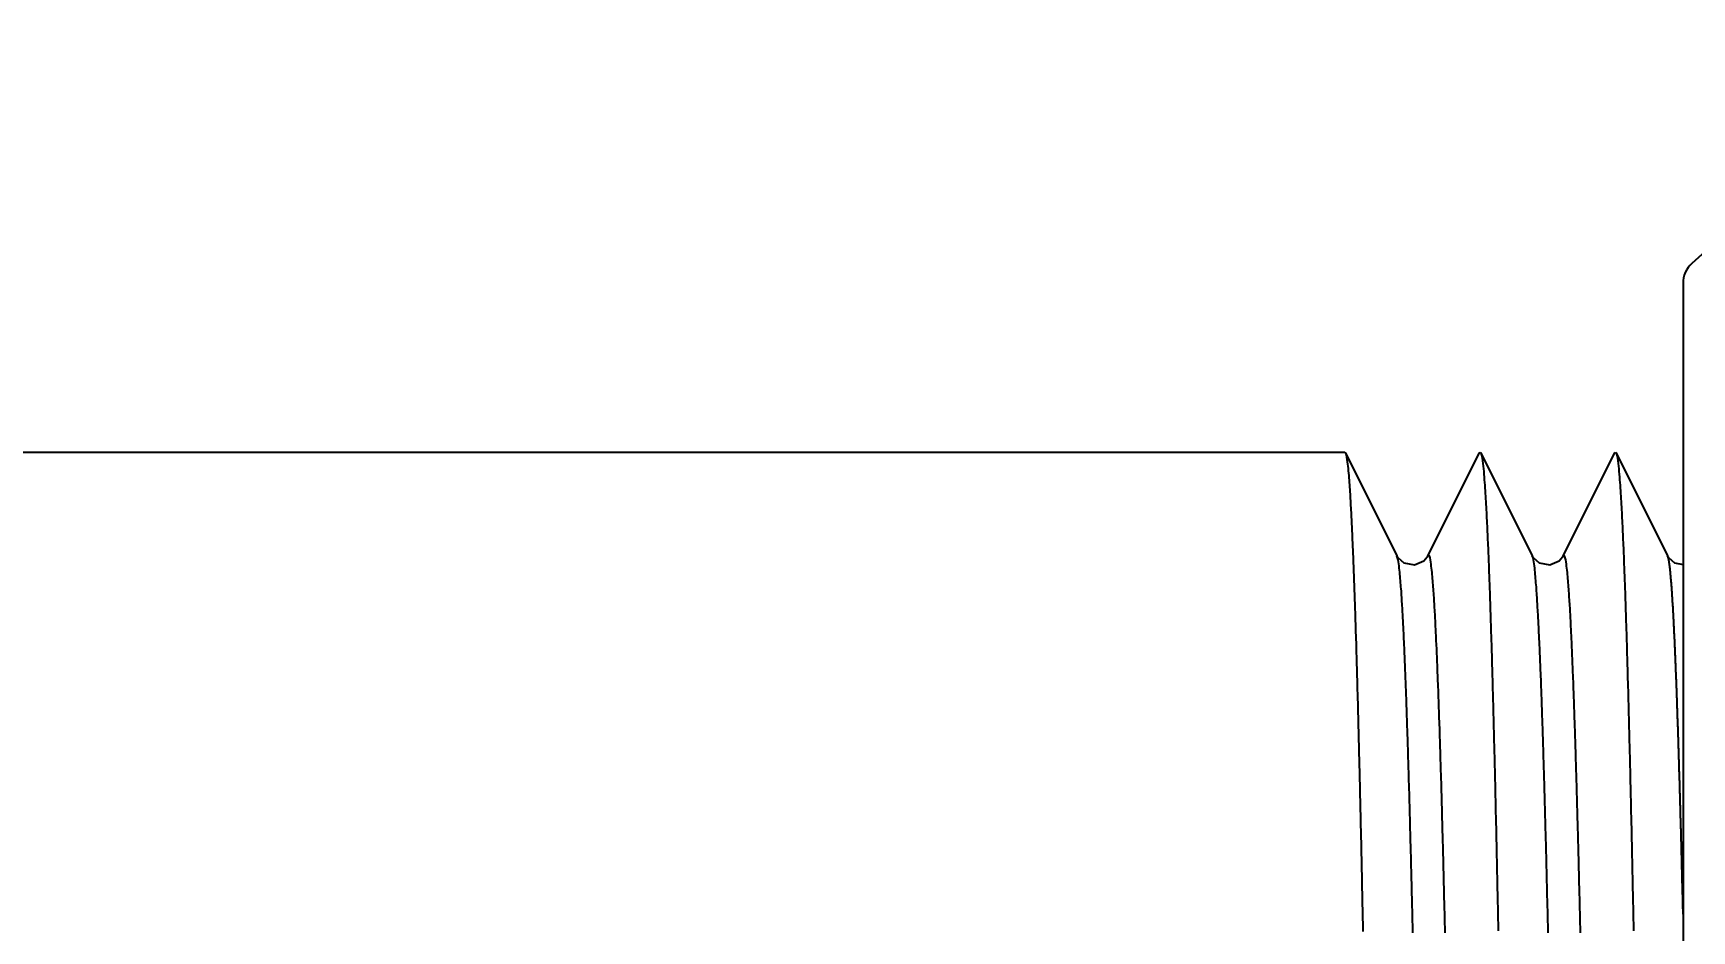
# Model space of a CAD drawing. Header units: millimetres. Extents: x 0 to 3800, y -67 to 2530.
# Drawn here: x 2279.82 to 2298.69, y 1475.99 to 1486.2 of the extents above; entities that cross this region are included whole.
import ezdxf

# ---------------------------------------------------------------- set-up
doc = ezdxf.new("R2010")
doc.units = ezdxf.units.MM
doc.layers.add('내부선 및 부속', color=4, linetype='Continuous')
doc.layers.add('치수선', color=7, linetype='Continuous')
doc.styles.add('____', font='')
doc.styles.get('____').set_extended_font_data('굴림')
doc.dimstyles.new('MSADIM', dxfattribs={"dimtxt": 33, "dimasz": 17, "dimexe": 10, "dimexo": 7.5, "dimgap": 10, "dimtad": 0, "dimtih": 1, "dimtoh": 1, "dimdec": 0, "dimzin": 1, "dimdsep": 46, "dimtxsty": '____', "dimcen": 11.25, "dimadec": 0, "dimazin": 0, "dimtfac": 1, "dimtdec": 0, "dimtix": 1, "dimtmove": 0, "dimatfit": 3, "dimfxl": 1, "dimtolj": 1, "dimtzin": 1, "dimarcsym": 0})

# ---------------------------------------------------------------- blocks, each defined once
blk = doc.blocks.new('*D35')
at = {"layer": '치수선', "color": 0, "linetype": 'Continuous', "lineweight": -2, "transparency": 16777216}
for p, q in [((2924.524, 1577.512), (2924.524, 1252.002)), ((2244.524, 1269.502), (2244.524, 1272.002)), ((2261.524, 1262.002), (2547.243, 1262.002)), ((2907.524, 1262.002), (2621.804, 1262.002))]:
    blk.add_line(p, q, dxfattribs=at)
at = {"layer": '치수선', "color": 0, "linetype": 'Continuous', "transparency": 16777216}
for points in [[(2261.524, 1264.835), (2261.524, 1259.168), (2244.524, 1262.002)], [(2907.524, 1264.835), (2907.524, 1259.168), (2924.524, 1262.002)]]:
    blk.add_solid(points, dxfattribs=at)
at = {"layer": '치수선', "color": 0, "linetype": 'Continuous', "transparency": 16777216, "insert": (2584.524, 1262.002), "char_height": 25, "attachment_point": 5, "style": '____'}
blk.add_mtext('\\A1;680', dxfattribs=at)

msp = doc.modelspace()

# ---------------------------------------------------------------- linework, layer by layer
at = {"layer": '내부선 및 부속', "linetype": 'Continuous'}
for p, q in [((2298.594, 1483.356), (2298.594, 1446.668)), ((2260.948, 1481.437), (2294.745, 1481.437)), ((2260.948, 1481.437), (2294.745, 1481.437)), ((2294.745, 1481.437), (2294.752, 1481.429)), ((2294.752, 1481.429), (2295.339, 1480.256)), ((2295.691, 1480.256), (2296.277, 1481.429)), ((2296.277, 1481.429), (2296.285, 1481.437)), ((2296.285, 1481.437), (2296.292, 1481.429)), ((2296.292, 1481.429), (2296.879, 1480.256)), ((2297.23, 1480.256), (2297.817, 1481.429)), ((2297.817, 1481.429), (2297.825, 1481.437)), ((2297.825, 1481.437), (2297.832, 1481.429)), ((2297.832, 1481.429), (2298.419, 1480.256))]:
    msp.add_line(p, q, dxfattribs=at)
at = {"layer": '내부선 및 부속', "linetype": 'Continuous', "flags": 128}
for points in [[(2294.753, 1481.429), (2294.761, 1481.405), (2294.766, 1481.378), (2294.77, 1481.352), (2294.774, 1481.326), (2294.777, 1481.3), (2294.78, 1481.274), (2294.783, 1481.248), (2294.785, 1481.222), (2294.787, 1481.195), (2294.79, 1481.169), (2294.792, 1481.143), (2294.794, 1481.117), (2294.796, 1481.09), (2294.798, 1481.064), (2294.799, 1481.038), (2294.801, 1481.011), (2294.803, 1480.985), (2294.805, 1480.959), (2294.806, 1480.933), (2294.808, 1480.906), (2294.809, 1480.88), (2294.811, 1480.854), (2294.812, 1480.827), (2294.814, 1480.801), (2294.815, 1480.775), (2294.817, 1480.748), (2294.818, 1480.722), (2294.819, 1480.696), (2294.821, 1480.669), (2294.822, 1480.643), (2294.823, 1480.617), (2294.824, 1480.59), (2294.826, 1480.564), (2294.827, 1480.538), (2294.828, 1480.511), (2294.829, 1480.485), (2294.83, 1480.459), (2294.831, 1480.432), (2294.833, 1480.406), (2294.834, 1480.38), (2294.835, 1480.354), (2294.836, 1480.327), (2294.837, 1480.301), (2294.838, 1480.275), (2294.839, 1480.248), (2294.84, 1480.222), (2294.841, 1480.196), (2294.842, 1480.169), (2294.843, 1480.143), (2294.844, 1480.117), (2294.845, 1480.09), (2294.846, 1480.064), (2294.847, 1480.038), (2294.848, 1480.011), (2294.849, 1479.985), (2294.85, 1479.959), (2294.851, 1479.932), (2294.852, 1479.906), (2294.853, 1479.88), (2294.854, 1479.853), (2294.855, 1479.827), (2294.856, 1479.801), (2294.857, 1479.774), (2294.857, 1479.748), (2294.858, 1479.722), (2294.859, 1479.695), (2294.86, 1479.669), (2294.861, 1479.643), (2294.862, 1479.616), (2294.863, 1479.59), (2294.863, 1479.563), (2294.864, 1479.537), (2294.865, 1479.511), (2294.866, 1479.484), (2294.867, 1479.458), (2294.868, 1479.432), (2294.868, 1479.405), (2294.869, 1479.379), (2294.87, 1479.353), (2294.871, 1479.326), (2294.872, 1479.3), (2294.873, 1479.274), (2294.873, 1479.247), (2294.874, 1479.221), (2294.875, 1479.195), (2294.876, 1479.168), (2294.876, 1479.142), (2294.877, 1479.116), (2294.878, 1479.089), (2294.879, 1479.063), (2294.879, 1479.037), (2294.88, 1479.01), (2294.881, 1478.984), (2294.882, 1478.958), (2294.882, 1478.931), (2294.883, 1478.905), (2294.884, 1478.879), (2294.885, 1478.852), (2294.885, 1478.826), (2294.886, 1478.8), (2294.886, 1478.8), (2294.887, 1478.773), (2294.888, 1478.747), (2294.888, 1478.721), (2294.889, 1478.694), (2294.89, 1478.668), (2294.89, 1478.642), (2294.891, 1478.615), (2294.892, 1478.589), (2294.892, 1478.563), (2294.893, 1478.536), (2294.894, 1478.51), (2294.895, 1478.484), (2294.895, 1478.457), (2294.896, 1478.431), (2294.897, 1478.405), (2294.897, 1478.378), (2294.898, 1478.352), (2294.899, 1478.326), (2294.899, 1478.299), (2294.9, 1478.273), (2294.901, 1478.246), (2294.901, 1478.22), (2294.902, 1478.194), (2294.903, 1478.167), (2294.903, 1478.141), (2294.904, 1478.115), (2294.905, 1478.088), (2294.905, 1478.062), (2294.906, 1478.036), (2294.907, 1478.009), (2294.907, 1477.983), (2294.908, 1477.957), (2294.908, 1477.93), (2294.909, 1477.904), (2294.91, 1477.878), (2294.91, 1477.851), (2294.911, 1477.825), (2294.912, 1477.799), (2294.912, 1477.772), (2294.913, 1477.746), (2294.913, 1477.72), (2294.914, 1477.693), (2294.915, 1477.667), (2294.915, 1477.641), (2294.916, 1477.614), (2294.917, 1477.588), (2294.917, 1477.562), (2294.918, 1477.535), (2294.918, 1477.509), (2294.919, 1477.483), (2294.92, 1477.456), (2294.92, 1477.43), (2294.921, 1477.403), (2294.921, 1477.377), (2294.922, 1477.351), (2294.923, 1477.324), (2294.923, 1477.298), (2294.924, 1477.272), (2294.924, 1477.245), (2294.925, 1477.219), (2294.926, 1477.193), (2294.926, 1477.166), (2294.927, 1477.14), (2294.927, 1477.114), (2294.928, 1477.087), (2294.928, 1477.061), (2294.929, 1477.035), (2294.93, 1477.008), (2294.93, 1476.982), (2294.931, 1476.956), (2294.931, 1476.929), (2294.932, 1476.903), (2294.932, 1476.877), (2294.933, 1476.85), (2294.934, 1476.824), (2294.934, 1476.798), (2294.935, 1476.771), (2294.935, 1476.745), (2294.936, 1476.719), (2294.936, 1476.692), (2294.937, 1476.666), (2294.938, 1476.64), (2294.938, 1476.613), (2294.939, 1476.587), (2294.939, 1476.56), (2294.94, 1476.534), (2294.94, 1476.508), (2294.941, 1476.481), (2294.941, 1476.455), (2294.942, 1476.429), (2294.942, 1476.402), (2294.943, 1476.376), (2294.944, 1476.35), (2294.944, 1476.323), (2294.945, 1476.297), (2294.945, 1476.271), (2294.946, 1476.244), (2294.946, 1476.218), (2294.947, 1476.192), (2294.947, 1476.165), (2294.947, 1476.165), (2294.948, 1476.139), (2294.948, 1476.113), (2294.949, 1476.086), (2294.949, 1476.06), (2294.95, 1476.034), (2294.951, 1476.007), (2294.951, 1475.981)], [(2296.292, 1481.429), (2296.302, 1481.4), (2296.307, 1481.369), (2296.312, 1481.338), (2296.316, 1481.307), (2296.319, 1481.277), (2296.323, 1481.246), (2296.326, 1481.214), (2296.328, 1481.183), (2296.331, 1481.152), (2296.333, 1481.121), (2296.336, 1481.09), (2296.338, 1481.059), (2296.34, 1481.028), (2296.342, 1480.997), (2296.344, 1480.966), (2296.346, 1480.935), (2296.348, 1480.904), (2296.35, 1480.873), (2296.351, 1480.842), (2296.353, 1480.811), (2296.355, 1480.78), (2296.356, 1480.748), (2296.358, 1480.717), (2296.359, 1480.686), (2296.361, 1480.655), (2296.363, 1480.624), (2296.364, 1480.593), (2296.365, 1480.562), (2296.367, 1480.531), (2296.368, 1480.5), (2296.37, 1480.469), (2296.371, 1480.437), (2296.372, 1480.406), (2296.374, 1480.375), (2296.375, 1480.344), (2296.376, 1480.313), (2296.378, 1480.282), (2296.379, 1480.251), (2296.38, 1480.22), (2296.381, 1480.189), (2296.383, 1480.157), (2296.384, 1480.126), (2296.385, 1480.095), (2296.386, 1480.064), (2296.387, 1480.033), (2296.388, 1480.002), (2296.389, 1479.971), (2296.391, 1479.94), (2296.392, 1479.908), (2296.393, 1479.877), (2296.394, 1479.846), (2296.395, 1479.815), (2296.396, 1479.784), (2296.397, 1479.753), (2296.398, 1479.722), (2296.399, 1479.691), (2296.4, 1479.66), (2296.401, 1479.628), (2296.402, 1479.597), (2296.403, 1479.566), (2296.404, 1479.535), (2296.405, 1479.504), (2296.406, 1479.473), (2296.407, 1479.442), (2296.408, 1479.411), (2296.409, 1479.379), (2296.41, 1479.348), (2296.411, 1479.317), (2296.412, 1479.286), (2296.413, 1479.255), (2296.414, 1479.224), (2296.415, 1479.193), (2296.416, 1479.162), (2296.417, 1479.13), (2296.417, 1479.099), (2296.418, 1479.068), (2296.419, 1479.037), (2296.42, 1479.006), (2296.421, 1478.975), (2296.422, 1478.944), (2296.423, 1478.913), (2296.424, 1478.881), (2296.425, 1478.85), (2296.425, 1478.819), (2296.426, 1478.788), (2296.427, 1478.757), (2296.428, 1478.726), (2296.429, 1478.695), (2296.43, 1478.664), (2296.43, 1478.632), (2296.431, 1478.601), (2296.432, 1478.57), (2296.433, 1478.539), (2296.434, 1478.508), (2296.435, 1478.477), (2296.435, 1478.446), (2296.436, 1478.415), (2296.437, 1478.383), (2296.438, 1478.352), (2296.439, 1478.321), (2296.439, 1478.321), (2296.439, 1478.29), (2296.44, 1478.259), (2296.441, 1478.228), (2296.442, 1478.197), (2296.442, 1478.166), (2296.443, 1478.134), (2296.444, 1478.103), (2296.445, 1478.072), (2296.446, 1478.041), (2296.446, 1478.01), (2296.447, 1477.979), (2296.448, 1477.948), (2296.449, 1477.917), (2296.449, 1477.885), (2296.45, 1477.854), (2296.451, 1477.823), (2296.452, 1477.792), (2296.452, 1477.761), (2296.453, 1477.73), (2296.454, 1477.699), (2296.455, 1477.667), (2296.455, 1477.636), (2296.456, 1477.605), (2296.457, 1477.574), (2296.457, 1477.543), (2296.458, 1477.512), (2296.459, 1477.481), (2296.46, 1477.45), (2296.46, 1477.418), (2296.461, 1477.387), (2296.462, 1477.356), (2296.462, 1477.325), (2296.463, 1477.294), (2296.464, 1477.263), (2296.464, 1477.232), (2296.465, 1477.201), (2296.466, 1477.169), (2296.467, 1477.138), (2296.467, 1477.107), (2296.468, 1477.076), (2296.469, 1477.045), (2296.469, 1477.014), (2296.47, 1476.983), (2296.471, 1476.952), (2296.471, 1476.92), (2296.472, 1476.889), (2296.473, 1476.858), (2296.473, 1476.827), (2296.474, 1476.796), (2296.475, 1476.765), (2296.475, 1476.734), (2296.476, 1476.702), (2296.477, 1476.671), (2296.477, 1476.64), (2296.478, 1476.609), (2296.479, 1476.578), (2296.479, 1476.547), (2296.48, 1476.516), (2296.481, 1476.485), (2296.481, 1476.453), (2296.482, 1476.422), (2296.483, 1476.391), (2296.483, 1476.36), (2296.484, 1476.329), (2296.484, 1476.298), (2296.485, 1476.267), (2296.486, 1476.236), (2296.486, 1476.204), (2296.487, 1476.173), (2296.488, 1476.142), (2296.488, 1476.111), (2296.489, 1476.08), (2296.49, 1476.049), (2296.49, 1476.018), (2296.491, 1475.986)], [(2297.832, 1481.429), (2297.842, 1481.4), (2297.847, 1481.369), (2297.852, 1481.338), (2297.856, 1481.307), (2297.859, 1481.277), (2297.862, 1481.246), (2297.865, 1481.214), (2297.868, 1481.183), (2297.871, 1481.152), (2297.873, 1481.121), (2297.875, 1481.09), (2297.878, 1481.059), (2297.88, 1481.028), (2297.882, 1480.997), (2297.884, 1480.966), (2297.886, 1480.935), (2297.888, 1480.904), (2297.889, 1480.873), (2297.891, 1480.842), (2297.893, 1480.811), (2297.895, 1480.78), (2297.896, 1480.748), (2297.898, 1480.717), (2297.899, 1480.686), (2297.901, 1480.655), (2297.902, 1480.624), (2297.904, 1480.593), (2297.905, 1480.562), (2297.907, 1480.531), (2297.908, 1480.5), (2297.91, 1480.469), (2297.911, 1480.437), (2297.912, 1480.406), (2297.914, 1480.375), (2297.915, 1480.344), (2297.916, 1480.313), (2297.917, 1480.282), (2297.919, 1480.251), (2297.92, 1480.22), (2297.921, 1480.189), (2297.922, 1480.157), (2297.924, 1480.126), (2297.925, 1480.095), (2297.926, 1480.064), (2297.927, 1480.033), (2297.928, 1480.002), (2297.929, 1479.971), (2297.93, 1479.94), (2297.932, 1479.908), (2297.933, 1479.877), (2297.934, 1479.846), (2297.935, 1479.815), (2297.936, 1479.784), (2297.937, 1479.753), (2297.938, 1479.722), (2297.939, 1479.691), (2297.94, 1479.66), (2297.941, 1479.628), (2297.942, 1479.597), (2297.943, 1479.566), (2297.944, 1479.535), (2297.945, 1479.504), (2297.946, 1479.473), (2297.947, 1479.442), (2297.948, 1479.411), (2297.949, 1479.379), (2297.95, 1479.348), (2297.951, 1479.317), (2297.952, 1479.286), (2297.953, 1479.255), (2297.954, 1479.224), (2297.955, 1479.193), (2297.955, 1479.162), (2297.956, 1479.13), (2297.957, 1479.099), (2297.958, 1479.068), (2297.959, 1479.037), (2297.96, 1479.006), (2297.961, 1478.975), (2297.962, 1478.944), (2297.963, 1478.913), (2297.963, 1478.881), (2297.964, 1478.85), (2297.965, 1478.819), (2297.966, 1478.788), (2297.967, 1478.757), (2297.968, 1478.726), (2297.969, 1478.695), (2297.969, 1478.664), (2297.97, 1478.632), (2297.971, 1478.601), (2297.972, 1478.57), (2297.973, 1478.539), (2297.974, 1478.508), (2297.974, 1478.477), (2297.975, 1478.446), (2297.976, 1478.415), (2297.977, 1478.383), (2297.978, 1478.352), (2297.978, 1478.321), (2297.978, 1478.321), (2297.979, 1478.29), (2297.98, 1478.259), (2297.981, 1478.228), (2297.982, 1478.197), (2297.982, 1478.166), (2297.983, 1478.134), (2297.984, 1478.103), (2297.985, 1478.072), (2297.985, 1478.041), (2297.986, 1478.01), (2297.987, 1477.979), (2297.988, 1477.948), (2297.988, 1477.917), (2297.989, 1477.885), (2297.99, 1477.854), (2297.991, 1477.823), (2297.991, 1477.792), (2297.992, 1477.761), (2297.993, 1477.73), (2297.994, 1477.699), (2297.994, 1477.667), (2297.995, 1477.636), (2297.996, 1477.605), (2297.997, 1477.574), (2297.997, 1477.543), (2297.998, 1477.512), (2297.999, 1477.481), (2297.999, 1477.45), (2298, 1477.418), (2298.001, 1477.387), (2298.001, 1477.356), (2298.002, 1477.325), (2298.003, 1477.294), (2298.004, 1477.263), (2298.004, 1477.232), (2298.005, 1477.201), (2298.006, 1477.169), (2298.006, 1477.138), (2298.007, 1477.107), (2298.008, 1477.076), (2298.008, 1477.045), (2298.009, 1477.014), (2298.01, 1476.983), (2298.01, 1476.952), (2298.011, 1476.92), (2298.012, 1476.889), (2298.012, 1476.858), (2298.013, 1476.827), (2298.014, 1476.796), (2298.014, 1476.765), (2298.015, 1476.734), (2298.016, 1476.702), (2298.016, 1476.671), (2298.017, 1476.64), (2298.018, 1476.609), (2298.018, 1476.578), (2298.019, 1476.547), (2298.02, 1476.516), (2298.02, 1476.485), (2298.021, 1476.453), (2298.022, 1476.422), (2298.022, 1476.391), (2298.023, 1476.36), (2298.024, 1476.329), (2298.024, 1476.298), (2298.025, 1476.267), (2298.026, 1476.236), (2298.026, 1476.204), (2298.027, 1476.173), (2298.027, 1476.142), (2298.028, 1476.111), (2298.029, 1476.08), (2298.029, 1476.049), (2298.03, 1476.018), (2298.031, 1475.986)], [(2295.52, 1475.966), (2295.52, 1475.99), (2295.52, 1475.99), (2295.519, 1476.014), (2295.519, 1476.038), (2295.518, 1476.062), (2295.517, 1476.086), (2295.517, 1476.109), (2295.516, 1476.133), (2295.516, 1476.157), (2295.515, 1476.181), (2295.515, 1476.205), (2295.514, 1476.229), (2295.513, 1476.253), (2295.513, 1476.276), (2295.512, 1476.3), (2295.512, 1476.324), (2295.511, 1476.348), (2295.511, 1476.372), (2295.51, 1476.396), (2295.509, 1476.42), (2295.509, 1476.443), (2295.508, 1476.467), (2295.508, 1476.491), (2295.507, 1476.515), (2295.507, 1476.539), (2295.506, 1476.563), (2295.505, 1476.587), (2295.505, 1476.611), (2295.504, 1476.634), (2295.504, 1476.658), (2295.503, 1476.682), (2295.502, 1476.706), (2295.502, 1476.73), (2295.501, 1476.754), (2295.501, 1476.778), (2295.5, 1476.801), (2295.499, 1476.825), (2295.499, 1476.849), (2295.498, 1476.873), (2295.498, 1476.897), (2295.497, 1476.921), (2295.496, 1476.945), (2295.496, 1476.968), (2295.495, 1476.992), (2295.495, 1477.016), (2295.494, 1477.04), (2295.493, 1477.064), (2295.493, 1477.088), (2295.492, 1477.112), (2295.491, 1477.135), (2295.491, 1477.159), (2295.49, 1477.183), (2295.489, 1477.207), (2295.489, 1477.231), (2295.488, 1477.255), (2295.488, 1477.279), (2295.487, 1477.302), (2295.486, 1477.326), (2295.486, 1477.35), (2295.485, 1477.374), (2295.484, 1477.398), (2295.484, 1477.422), (2295.483, 1477.446), (2295.482, 1477.469), (2295.482, 1477.493), (2295.481, 1477.517), (2295.48, 1477.541), (2295.48, 1477.565), (2295.479, 1477.589), (2295.478, 1477.613), (2295.478, 1477.636), (2295.477, 1477.66), (2295.476, 1477.684), (2295.476, 1477.708), (2295.475, 1477.732), (2295.474, 1477.756), (2295.473, 1477.78), (2295.473, 1477.803), (2295.472, 1477.827), (2295.471, 1477.851), (2295.471, 1477.875), (2295.47, 1477.899), (2295.469, 1477.923), (2295.468, 1477.947), (2295.468, 1477.97), (2295.467, 1477.994), (2295.466, 1478.018), (2295.466, 1478.042), (2295.465, 1478.066), (2295.464, 1478.09), (2295.463, 1478.114), (2295.463, 1478.137), (2295.462, 1478.161), (2295.461, 1478.185), (2295.46, 1478.209), (2295.46, 1478.233), (2295.459, 1478.257), (2295.458, 1478.281), (2295.457, 1478.304), (2295.456, 1478.328), (2295.456, 1478.352), (2295.455, 1478.376), (2295.455, 1478.376), (2295.454, 1478.4), (2295.453, 1478.424), (2295.452, 1478.448), (2295.452, 1478.471), (2295.451, 1478.495), (2295.45, 1478.519), (2295.449, 1478.543), (2295.448, 1478.567), (2295.447, 1478.591), (2295.447, 1478.615), (2295.446, 1478.638), (2295.445, 1478.662), (2295.444, 1478.686), (2295.443, 1478.71), (2295.442, 1478.734), (2295.441, 1478.758), (2295.441, 1478.782), (2295.44, 1478.805), (2295.439, 1478.829), (2295.438, 1478.853), (2295.437, 1478.877), (2295.436, 1478.901), (2295.435, 1478.925), (2295.434, 1478.948), (2295.433, 1478.972), (2295.432, 1478.996), (2295.431, 1479.02), (2295.43, 1479.044), (2295.429, 1479.068), (2295.428, 1479.092), (2295.427, 1479.115), (2295.426, 1479.139), (2295.425, 1479.163), (2295.424, 1479.187), (2295.423, 1479.211), (2295.422, 1479.235), (2295.421, 1479.258), (2295.42, 1479.282), (2295.419, 1479.306), (2295.418, 1479.33), (2295.417, 1479.354), (2295.416, 1479.378), (2295.414, 1479.402), (2295.413, 1479.425), (2295.412, 1479.449), (2295.411, 1479.473), (2295.41, 1479.497), (2295.408, 1479.521), (2295.407, 1479.545), (2295.406, 1479.568), (2295.405, 1479.592), (2295.403, 1479.616), (2295.402, 1479.64), (2295.401, 1479.664), (2295.399, 1479.688), (2295.398, 1479.711), (2295.396, 1479.735), (2295.395, 1479.759), (2295.393, 1479.783), (2295.392, 1479.807), (2295.39, 1479.83), (2295.389, 1479.854), (2295.387, 1479.878), (2295.385, 1479.902), (2295.383, 1479.926), (2295.381, 1479.949), (2295.379, 1479.973), (2295.377, 1479.997), (2295.375, 1480.021), (2295.373, 1480.045), (2295.371, 1480.068), (2295.369, 1480.092), (2295.366, 1480.116), (2295.363, 1480.14), (2295.36, 1480.163), (2295.356, 1480.187), (2295.352, 1480.21), (2295.347, 1480.234), (2295.339, 1480.256), (2295.339, 1480.256)], [(2295.339, 1480.256), (2295.354, 1480.233), (2295.417, 1480.177), (2295.539, 1480.152), (2295.643, 1480.198), (2295.684, 1480.244), (2295.691, 1480.256)], [(2295.887, 1475.965), (2295.887, 1475.989), (2295.886, 1476.013), (2295.886, 1476.013), (2295.886, 1476.037), (2295.885, 1476.06), (2295.885, 1476.084), (2295.884, 1476.108), (2295.884, 1476.132), (2295.883, 1476.156), (2295.882, 1476.18), (2295.882, 1476.204), (2295.881, 1476.227), (2295.881, 1476.251), (2295.88, 1476.275), (2295.88, 1476.299), (2295.879, 1476.323), (2295.878, 1476.347), (2295.878, 1476.371), (2295.877, 1476.394), (2295.877, 1476.418), (2295.876, 1476.442), (2295.876, 1476.466), (2295.875, 1476.49), (2295.874, 1476.514), (2295.874, 1476.538), (2295.873, 1476.561), (2295.873, 1476.585), (2295.872, 1476.609), (2295.872, 1476.633), (2295.871, 1476.657), (2295.87, 1476.681), (2295.87, 1476.705), (2295.869, 1476.729), (2295.869, 1476.752), (2295.868, 1476.776), (2295.867, 1476.8), (2295.867, 1476.824), (2295.866, 1476.848), (2295.866, 1476.872), (2295.865, 1476.896), (2295.864, 1476.919), (2295.864, 1476.943), (2295.863, 1476.967), (2295.862, 1476.991), (2295.862, 1477.015), (2295.861, 1477.039), (2295.861, 1477.063), (2295.86, 1477.086), (2295.859, 1477.11), (2295.859, 1477.134), (2295.858, 1477.158), (2295.857, 1477.182), (2295.857, 1477.206), (2295.856, 1477.23), (2295.855, 1477.253), (2295.855, 1477.277), (2295.854, 1477.301), (2295.854, 1477.325), (2295.853, 1477.349), (2295.852, 1477.373), (2295.852, 1477.397), (2295.851, 1477.42), (2295.85, 1477.444), (2295.85, 1477.468), (2295.849, 1477.492), (2295.848, 1477.516), (2295.848, 1477.54), (2295.847, 1477.564), (2295.846, 1477.587), (2295.846, 1477.611), (2295.845, 1477.635), (2295.844, 1477.659), (2295.844, 1477.683), (2295.843, 1477.707), (2295.842, 1477.731), (2295.841, 1477.754), (2295.841, 1477.778), (2295.84, 1477.802), (2295.839, 1477.826), (2295.839, 1477.85), (2295.838, 1477.874), (2295.837, 1477.898), (2295.836, 1477.921), (2295.836, 1477.945), (2295.835, 1477.969), (2295.834, 1477.993), (2295.834, 1478.017), (2295.833, 1478.041), (2295.832, 1478.065), (2295.831, 1478.088), (2295.831, 1478.112), (2295.83, 1478.136), (2295.829, 1478.16), (2295.828, 1478.184), (2295.828, 1478.208), (2295.827, 1478.232), (2295.826, 1478.255), (2295.825, 1478.279), (2295.825, 1478.303), (2295.824, 1478.327), (2295.823, 1478.351), (2295.822, 1478.375), (2295.821, 1478.399), (2295.821, 1478.399), (2295.821, 1478.422), (2295.82, 1478.446), (2295.819, 1478.47), (2295.818, 1478.494), (2295.817, 1478.518), (2295.816, 1478.542), (2295.816, 1478.566), (2295.815, 1478.589), (2295.814, 1478.613), (2295.813, 1478.637), (2295.812, 1478.661), (2295.811, 1478.685), (2295.811, 1478.709), (2295.81, 1478.733), (2295.809, 1478.756), (2295.808, 1478.78), (2295.807, 1478.804), (2295.806, 1478.828), (2295.805, 1478.852), (2295.804, 1478.876), (2295.803, 1478.899), (2295.802, 1478.923), (2295.801, 1478.947), (2295.801, 1478.971), (2295.8, 1478.995), (2295.799, 1479.019), (2295.798, 1479.043), (2295.797, 1479.066), (2295.796, 1479.09), (2295.795, 1479.114), (2295.794, 1479.138), (2295.793, 1479.162), (2295.792, 1479.186), (2295.791, 1479.209), (2295.789, 1479.233), (2295.788, 1479.257), (2295.787, 1479.281), (2295.786, 1479.305), (2295.785, 1479.329), (2295.784, 1479.353), (2295.783, 1479.376), (2295.782, 1479.4), (2295.781, 1479.424), (2295.779, 1479.448), (2295.778, 1479.472), (2295.777, 1479.496), (2295.776, 1479.519), (2295.775, 1479.543), (2295.773, 1479.567), (2295.772, 1479.591), (2295.771, 1479.615), (2295.769, 1479.639), (2295.768, 1479.662), (2295.767, 1479.686), (2295.765, 1479.71), (2295.764, 1479.734), (2295.762, 1479.758), (2295.761, 1479.782), (2295.759, 1479.805), (2295.758, 1479.829), (2295.756, 1479.853), (2295.754, 1479.877), (2295.752, 1479.901), (2295.751, 1479.924), (2295.749, 1479.948), (2295.747, 1479.972), (2295.745, 1479.996), (2295.743, 1480.02), (2295.741, 1480.043), (2295.738, 1480.067), (2295.736, 1480.091), (2295.733, 1480.115), (2295.73, 1480.138), (2295.727, 1480.162), (2295.724, 1480.185), (2295.72, 1480.209), (2295.715, 1480.232), (2295.708, 1480.255), (2295.691, 1480.256), (2295.691, 1480.256)], [(2297.06, 1475.966), (2297.059, 1475.99), (2297.059, 1475.99), (2297.059, 1476.014), (2297.058, 1476.038), (2297.058, 1476.062), (2297.057, 1476.086), (2297.057, 1476.109), (2297.056, 1476.133), (2297.056, 1476.157), (2297.055, 1476.181), (2297.054, 1476.205), (2297.054, 1476.229), (2297.053, 1476.253), (2297.053, 1476.276), (2297.052, 1476.3), (2297.052, 1476.324), (2297.051, 1476.348), (2297.05, 1476.372), (2297.05, 1476.396), (2297.049, 1476.42), (2297.049, 1476.443), (2297.048, 1476.467), (2297.048, 1476.491), (2297.047, 1476.515), (2297.046, 1476.539), (2297.046, 1476.563), (2297.045, 1476.587), (2297.045, 1476.611), (2297.044, 1476.634), (2297.043, 1476.658), (2297.043, 1476.682), (2297.042, 1476.706), (2297.042, 1476.73), (2297.041, 1476.754), (2297.04, 1476.778), (2297.04, 1476.801), (2297.039, 1476.825), (2297.039, 1476.849), (2297.038, 1476.873), (2297.037, 1476.897), (2297.037, 1476.921), (2297.036, 1476.945), (2297.036, 1476.968), (2297.035, 1476.992), (2297.034, 1477.016), (2297.034, 1477.04), (2297.033, 1477.064), (2297.032, 1477.088), (2297.032, 1477.112), (2297.031, 1477.135), (2297.031, 1477.159), (2297.03, 1477.183), (2297.029, 1477.207), (2297.029, 1477.231), (2297.028, 1477.255), (2297.027, 1477.279), (2297.027, 1477.302), (2297.026, 1477.326), (2297.025, 1477.35), (2297.025, 1477.374), (2297.024, 1477.398), (2297.023, 1477.422), (2297.023, 1477.446), (2297.022, 1477.469), (2297.021, 1477.493), (2297.021, 1477.517), (2297.02, 1477.541), (2297.019, 1477.565), (2297.019, 1477.589), (2297.018, 1477.613), (2297.017, 1477.636), (2297.017, 1477.66), (2297.016, 1477.684), (2297.015, 1477.708), (2297.015, 1477.732), (2297.014, 1477.756), (2297.013, 1477.78), (2297.013, 1477.803), (2297.012, 1477.827), (2297.011, 1477.851), (2297.01, 1477.875), (2297.01, 1477.899), (2297.009, 1477.923), (2297.008, 1477.947), (2297.008, 1477.97), (2297.007, 1477.994), (2297.006, 1478.018), (2297.005, 1478.042), (2297.005, 1478.066), (2297.004, 1478.09), (2297.003, 1478.114), (2297.002, 1478.137), (2297.002, 1478.161), (2297.001, 1478.185), (2297, 1478.209), (2296.999, 1478.233), (2296.999, 1478.257), (2296.998, 1478.281), (2296.997, 1478.304), (2296.996, 1478.328), (2296.995, 1478.352), (2296.995, 1478.376), (2296.995, 1478.376), (2296.994, 1478.4), (2296.993, 1478.424), (2296.992, 1478.448), (2296.991, 1478.471), (2296.991, 1478.495), (2296.99, 1478.519), (2296.989, 1478.543), (2296.988, 1478.567), (2296.987, 1478.591), (2296.986, 1478.615), (2296.986, 1478.638), (2296.985, 1478.662), (2296.984, 1478.686), (2296.983, 1478.71), (2296.982, 1478.734), (2296.981, 1478.758), (2296.98, 1478.782), (2296.979, 1478.805), (2296.979, 1478.829), (2296.978, 1478.853), (2296.977, 1478.877), (2296.976, 1478.901), (2296.975, 1478.925), (2296.974, 1478.949), (2296.973, 1478.972), (2296.972, 1478.996), (2296.971, 1479.02), (2296.97, 1479.044), (2296.969, 1479.068), (2296.968, 1479.092), (2296.967, 1479.115), (2296.966, 1479.139), (2296.965, 1479.163), (2296.964, 1479.187), (2296.963, 1479.211), (2296.962, 1479.235), (2296.961, 1479.259), (2296.96, 1479.282), (2296.959, 1479.306), (2296.958, 1479.33), (2296.957, 1479.354), (2296.955, 1479.378), (2296.954, 1479.402), (2296.953, 1479.425), (2296.952, 1479.449), (2296.951, 1479.473), (2296.949, 1479.497), (2296.948, 1479.521), (2296.947, 1479.545), (2296.946, 1479.568), (2296.944, 1479.592), (2296.943, 1479.616), (2296.942, 1479.64), (2296.94, 1479.664), (2296.939, 1479.688), (2296.938, 1479.711), (2296.936, 1479.735), (2296.935, 1479.759), (2296.933, 1479.783), (2296.932, 1479.807), (2296.93, 1479.831), (2296.928, 1479.854), (2296.927, 1479.878), (2296.925, 1479.902), (2296.923, 1479.926), (2296.921, 1479.95), (2296.919, 1479.973), (2296.917, 1479.997), (2296.915, 1480.021), (2296.913, 1480.045), (2296.911, 1480.068), (2296.908, 1480.092), (2296.906, 1480.116), (2296.903, 1480.14), (2296.9, 1480.163), (2296.896, 1480.187), (2296.892, 1480.21), (2296.887, 1480.234), (2296.879, 1480.256), (2296.879, 1480.256)], [(2296.879, 1480.256), (2296.893, 1480.233), (2296.957, 1480.177), (2297.079, 1480.152), (2297.183, 1480.198), (2297.224, 1480.244), (2297.23, 1480.256)], [(2297.427, 1475.965), (2297.427, 1475.989), (2297.426, 1476.013), (2297.426, 1476.013), (2297.426, 1476.037), (2297.425, 1476.06), (2297.425, 1476.084), (2297.424, 1476.108), (2297.423, 1476.132), (2297.423, 1476.156), (2297.422, 1476.18), (2297.422, 1476.204), (2297.421, 1476.227), (2297.421, 1476.251), (2297.42, 1476.275), (2297.419, 1476.299), (2297.419, 1476.323), (2297.418, 1476.347), (2297.418, 1476.371), (2297.417, 1476.394), (2297.417, 1476.418), (2297.416, 1476.442), (2297.415, 1476.466), (2297.415, 1476.49), (2297.414, 1476.514), (2297.414, 1476.538), (2297.413, 1476.562), (2297.413, 1476.585), (2297.412, 1476.609), (2297.411, 1476.633), (2297.411, 1476.657), (2297.41, 1476.681), (2297.41, 1476.705), (2297.409, 1476.729), (2297.408, 1476.752), (2297.408, 1476.776), (2297.407, 1476.8), (2297.407, 1476.824), (2297.406, 1476.848), (2297.405, 1476.872), (2297.405, 1476.896), (2297.404, 1476.919), (2297.403, 1476.943), (2297.403, 1476.967), (2297.402, 1476.991), (2297.402, 1477.015), (2297.401, 1477.039), (2297.4, 1477.063), (2297.4, 1477.086), (2297.399, 1477.11), (2297.398, 1477.134), (2297.398, 1477.158), (2297.397, 1477.182), (2297.397, 1477.206), (2297.396, 1477.23), (2297.395, 1477.253), (2297.395, 1477.277), (2297.394, 1477.301), (2297.393, 1477.325), (2297.393, 1477.349), (2297.392, 1477.373), (2297.391, 1477.397), (2297.391, 1477.42), (2297.39, 1477.444), (2297.389, 1477.468), (2297.389, 1477.492), (2297.388, 1477.516), (2297.387, 1477.54), (2297.387, 1477.564), (2297.386, 1477.587), (2297.385, 1477.611), (2297.385, 1477.635), (2297.384, 1477.659), (2297.383, 1477.683), (2297.383, 1477.707), (2297.382, 1477.731), (2297.381, 1477.754), (2297.381, 1477.778), (2297.38, 1477.802), (2297.379, 1477.826), (2297.378, 1477.85), (2297.378, 1477.874), (2297.377, 1477.898), (2297.376, 1477.921), (2297.376, 1477.945), (2297.375, 1477.969), (2297.374, 1477.993), (2297.373, 1478.017), (2297.373, 1478.041), (2297.372, 1478.065), (2297.371, 1478.088), (2297.37, 1478.112), (2297.37, 1478.136), (2297.369, 1478.16), (2297.368, 1478.184), (2297.367, 1478.208), (2297.367, 1478.232), (2297.366, 1478.255), (2297.365, 1478.279), (2297.364, 1478.303), (2297.364, 1478.327), (2297.363, 1478.351), (2297.362, 1478.375), (2297.361, 1478.399), (2297.361, 1478.399), (2297.36, 1478.422), (2297.36, 1478.446), (2297.359, 1478.47), (2297.358, 1478.494), (2297.357, 1478.518), (2297.356, 1478.542), (2297.355, 1478.566), (2297.355, 1478.589), (2297.354, 1478.613), (2297.353, 1478.637), (2297.352, 1478.661), (2297.351, 1478.685), (2297.35, 1478.709), (2297.349, 1478.733), (2297.349, 1478.756), (2297.348, 1478.78), (2297.347, 1478.804), (2297.346, 1478.828), (2297.345, 1478.852), (2297.344, 1478.876), (2297.343, 1478.9), (2297.342, 1478.923), (2297.341, 1478.947), (2297.34, 1478.971), (2297.339, 1478.995), (2297.338, 1479.019), (2297.337, 1479.043), (2297.336, 1479.066), (2297.335, 1479.09), (2297.334, 1479.114), (2297.333, 1479.138), (2297.332, 1479.162), (2297.331, 1479.186), (2297.33, 1479.21), (2297.329, 1479.233), (2297.328, 1479.257), (2297.327, 1479.281), (2297.326, 1479.305), (2297.325, 1479.329), (2297.324, 1479.353), (2297.323, 1479.376), (2297.322, 1479.4), (2297.32, 1479.424), (2297.319, 1479.448), (2297.318, 1479.472), (2297.317, 1479.496), (2297.316, 1479.519), (2297.314, 1479.543), (2297.313, 1479.567), (2297.312, 1479.591), (2297.31, 1479.615), (2297.309, 1479.639), (2297.308, 1479.662), (2297.306, 1479.686), (2297.305, 1479.71), (2297.303, 1479.734), (2297.302, 1479.758), (2297.3, 1479.782), (2297.299, 1479.805), (2297.297, 1479.829), (2297.296, 1479.853), (2297.294, 1479.877), (2297.292, 1479.901), (2297.291, 1479.924), (2297.289, 1479.948), (2297.287, 1479.972), (2297.285, 1479.996), (2297.283, 1480.02), (2297.28, 1480.043), (2297.278, 1480.067), (2297.276, 1480.091), (2297.273, 1480.115), (2297.27, 1480.138), (2297.267, 1480.162), (2297.264, 1480.186), (2297.26, 1480.209), (2297.254, 1480.232), (2297.247, 1480.255), (2297.231, 1480.256), (2297.231, 1480.256)], [(2298.595, 1476.178), (2298.595, 1476.187), (2298.594, 1476.197), (2298.594, 1476.206), (2298.594, 1476.215), (2298.594, 1476.224), (2298.594, 1476.233), (2298.593, 1476.242), (2298.593, 1476.251), (2298.593, 1476.261), (2298.593, 1476.27), (2298.592, 1476.279), (2298.592, 1476.288), (2298.592, 1476.297), (2298.592, 1476.306), (2298.592, 1476.315), (2298.591, 1476.324), (2298.591, 1476.334), (2298.591, 1476.343), (2298.591, 1476.352), (2298.591, 1476.361), (2298.59, 1476.37), (2298.59, 1476.379), (2298.59, 1476.388), (2298.59, 1476.398), (2298.589, 1476.407), (2298.589, 1476.416), (2298.589, 1476.425), (2298.589, 1476.434), (2298.589, 1476.443), (2298.588, 1476.452), (2298.588, 1476.461), (2298.588, 1476.471), (2298.588, 1476.48), (2298.587, 1476.489), (2298.587, 1476.498), (2298.587, 1476.507), (2298.587, 1476.516), (2298.587, 1476.525), (2298.586, 1476.535), (2298.586, 1476.544), (2298.586, 1476.553), (2298.586, 1476.562), (2298.585, 1476.571), (2298.585, 1476.58), (2298.585, 1476.589), (2298.585, 1476.598), (2298.585, 1476.608), (2298.584, 1476.617), (2298.584, 1476.626), (2298.584, 1476.635), (2298.584, 1476.644), (2298.583, 1476.653), (2298.583, 1476.662), (2298.583, 1476.672), (2298.583, 1476.681), (2298.582, 1476.69), (2298.582, 1476.699), (2298.582, 1476.708), (2298.582, 1476.717), (2298.582, 1476.726), (2298.581, 1476.735), (2298.581, 1476.745), (2298.581, 1476.754), (2298.581, 1476.763), (2298.58, 1476.772), (2298.58, 1476.781), (2298.58, 1476.79), (2298.58, 1476.799), (2298.579, 1476.809), (2298.579, 1476.818), (2298.579, 1476.827), (2298.579, 1476.836), (2298.579, 1476.845), (2298.578, 1476.854), (2298.578, 1476.863), (2298.578, 1476.872), (2298.578, 1476.882), (2298.577, 1476.891), (2298.577, 1476.9), (2298.577, 1476.909), (2298.577, 1476.918), (2298.576, 1476.927), (2298.576, 1476.936), (2298.576, 1476.946), (2298.576, 1476.955), (2298.576, 1476.964), (2298.575, 1476.973), (2298.575, 1476.982), (2298.575, 1476.991), (2298.575, 1477), (2298.574, 1477.009), (2298.574, 1477.019), (2298.574, 1477.028), (2298.574, 1477.037), (2298.573, 1477.046), (2298.573, 1477.055), (2298.573, 1477.064), (2298.573, 1477.073), (2298.572, 1477.083), (2298.572, 1477.092), (2298.572, 1477.092), (2298.572, 1477.101), (2298.572, 1477.11), (2298.571, 1477.119), (2298.571, 1477.128), (2298.571, 1477.137), (2298.571, 1477.146), (2298.57, 1477.156), (2298.57, 1477.165), (2298.57, 1477.174), (2298.57, 1477.183), (2298.57, 1477.192), (2298.569, 1477.201), (2298.569, 1477.21), (2298.569, 1477.22), (2298.569, 1477.229), (2298.568, 1477.238), (2298.568, 1477.247), (2298.568, 1477.256), (2298.568, 1477.265), (2298.567, 1477.274), (2298.567, 1477.284), (2298.567, 1477.293), (2298.567, 1477.302), (2298.566, 1477.311), (2298.566, 1477.32), (2298.566, 1477.329), (2298.566, 1477.338), (2298.565, 1477.347), (2298.565, 1477.357), (2298.565, 1477.366), (2298.565, 1477.375), (2298.564, 1477.384), (2298.564, 1477.393), (2298.564, 1477.402), (2298.564, 1477.411), (2298.563, 1477.421), (2298.563, 1477.43), (2298.563, 1477.439), (2298.563, 1477.448), (2298.562, 1477.457), (2298.562, 1477.466), (2298.562, 1477.475), (2298.562, 1477.484), (2298.561, 1477.494), (2298.561, 1477.503), (2298.561, 1477.512), (2298.561, 1477.521), (2298.56, 1477.53), (2298.56, 1477.539), (2298.56, 1477.548), (2298.559, 1477.558), (2298.559, 1477.567), (2298.559, 1477.576), (2298.559, 1477.585), (2298.558, 1477.594), (2298.558, 1477.603), (2298.558, 1477.612), (2298.558, 1477.621), (2298.557, 1477.631), (2298.557, 1477.64), (2298.557, 1477.649), (2298.557, 1477.658), (2298.556, 1477.667), (2298.556, 1477.676), (2298.556, 1477.685), (2298.556, 1477.694), (2298.555, 1477.704), (2298.555, 1477.713), (2298.555, 1477.722), (2298.555, 1477.731), (2298.554, 1477.74), (2298.554, 1477.749), (2298.554, 1477.758), (2298.553, 1477.768), (2298.553, 1477.777), (2298.553, 1477.786), (2298.553, 1477.795), (2298.552, 1477.804), (2298.552, 1477.813), (2298.552, 1477.822), (2298.552, 1477.831), (2298.551, 1477.841), (2298.551, 1477.85), (2298.551, 1477.859), (2298.55, 1477.868), (2298.55, 1477.877), (2298.55, 1477.886), (2298.55, 1477.895), (2298.549, 1477.905), (2298.549, 1477.914), (2298.549, 1477.923), (2298.549, 1477.932), (2298.548, 1477.941), (2298.548, 1477.95), (2298.548, 1477.959), (2298.547, 1477.968), (2298.547, 1477.978), (2298.547, 1477.987), (2298.547, 1477.996), (2298.546, 1478.005), (2298.546, 1478.005), (2298.546, 1478.014), (2298.546, 1478.023), (2298.545, 1478.032), (2298.545, 1478.042), (2298.545, 1478.051), (2298.545, 1478.06), (2298.544, 1478.069), (2298.544, 1478.078), (2298.544, 1478.087), (2298.543, 1478.096), (2298.543, 1478.105), (2298.543, 1478.115), (2298.543, 1478.124), (2298.542, 1478.133), (2298.542, 1478.142), (2298.542, 1478.151), (2298.541, 1478.16), (2298.541, 1478.169), (2298.541, 1478.179), (2298.541, 1478.188), (2298.54, 1478.197), (2298.54, 1478.206), (2298.54, 1478.215), (2298.539, 1478.224), (2298.539, 1478.233), (2298.539, 1478.242), (2298.539, 1478.252), (2298.538, 1478.261), (2298.538, 1478.27), (2298.538, 1478.279), (2298.537, 1478.288), (2298.537, 1478.297), (2298.537, 1478.306), (2298.536, 1478.316), (2298.536, 1478.325), (2298.536, 1478.334), (2298.536, 1478.343), (2298.535, 1478.352), (2298.535, 1478.361), (2298.535, 1478.37), (2298.534, 1478.379), (2298.534, 1478.389), (2298.534, 1478.398), (2298.533, 1478.407), (2298.533, 1478.416), (2298.533, 1478.425), (2298.533, 1478.434), (2298.532, 1478.443), (2298.532, 1478.452), (2298.532, 1478.462), (2298.531, 1478.471), (2298.531, 1478.48), (2298.531, 1478.489), (2298.53, 1478.498), (2298.53, 1478.507), (2298.53, 1478.516), (2298.529, 1478.526), (2298.529, 1478.535), (2298.529, 1478.544), (2298.528, 1478.553), (2298.528, 1478.562), (2298.528, 1478.571), (2298.527, 1478.58), (2298.527, 1478.589), (2298.527, 1478.599), (2298.527, 1478.608), (2298.526, 1478.617), (2298.526, 1478.626), (2298.526, 1478.635), (2298.525, 1478.644), (2298.525, 1478.653), (2298.525, 1478.663), (2298.524, 1478.672), (2298.524, 1478.681), (2298.524, 1478.69), (2298.523, 1478.699), (2298.523, 1478.708), (2298.523, 1478.717), (2298.522, 1478.726), (2298.522, 1478.736), (2298.522, 1478.745), (2298.521, 1478.754), (2298.521, 1478.763), (2298.521, 1478.772), (2298.52, 1478.781), (2298.52, 1478.79), (2298.52, 1478.799), (2298.519, 1478.809), (2298.519, 1478.818), (2298.518, 1478.827), (2298.518, 1478.836), (2298.518, 1478.845), (2298.517, 1478.854), (2298.517, 1478.863), (2298.517, 1478.873), (2298.516, 1478.882), (2298.516, 1478.891), (2298.516, 1478.9), (2298.515, 1478.909), (2298.515, 1478.918), (2298.515, 1478.918), (2298.515, 1478.927), (2298.514, 1478.936), (2298.514, 1478.946), (2298.514, 1478.955), (2298.513, 1478.964), (2298.513, 1478.973), (2298.512, 1478.982), (2298.512, 1478.991), (2298.512, 1479), (2298.511, 1479.009), (2298.511, 1479.019), (2298.511, 1479.028), (2298.51, 1479.037), (2298.51, 1479.046), (2298.509, 1479.055), (2298.509, 1479.064), (2298.509, 1479.073), (2298.508, 1479.082), (2298.508, 1479.092), (2298.508, 1479.101), (2298.507, 1479.11), (2298.507, 1479.119), (2298.506, 1479.128), (2298.506, 1479.137), (2298.506, 1479.146), (2298.505, 1479.156), (2298.505, 1479.165), (2298.504, 1479.174), (2298.504, 1479.183), (2298.504, 1479.192), (2298.503, 1479.201), (2298.503, 1479.21), (2298.502, 1479.219), (2298.502, 1479.229), (2298.502, 1479.238), (2298.501, 1479.247), (2298.501, 1479.256), (2298.5, 1479.265), (2298.5, 1479.274), (2298.5, 1479.283), (2298.499, 1479.292), (2298.499, 1479.302), (2298.498, 1479.311), (2298.498, 1479.32), (2298.498, 1479.329), (2298.497, 1479.338), (2298.497, 1479.347), (2298.496, 1479.356), (2298.496, 1479.365), (2298.495, 1479.375), (2298.495, 1479.384), (2298.494, 1479.393), (2298.494, 1479.402), (2298.494, 1479.411), (2298.493, 1479.42), (2298.493, 1479.429), (2298.492, 1479.438), (2298.492, 1479.448), (2298.491, 1479.457), (2298.491, 1479.466), (2298.49, 1479.475), (2298.49, 1479.484), (2298.489, 1479.493), (2298.489, 1479.502), (2298.489, 1479.511), (2298.488, 1479.521), (2298.488, 1479.53), (2298.487, 1479.539), (2298.487, 1479.548), (2298.486, 1479.557), (2298.486, 1479.566), (2298.485, 1479.575), (2298.485, 1479.584), (2298.484, 1479.594), (2298.484, 1479.603), (2298.483, 1479.612), (2298.483, 1479.621), (2298.482, 1479.63), (2298.482, 1479.639), (2298.481, 1479.648), (2298.481, 1479.657), (2298.48, 1479.667), (2298.48, 1479.676), (2298.479, 1479.685), (2298.478, 1479.694), (2298.478, 1479.703), (2298.477, 1479.712), (2298.477, 1479.721), (2298.476, 1479.73), (2298.476, 1479.74), (2298.475, 1479.749), (2298.475, 1479.758), (2298.474, 1479.767), (2298.473, 1479.776), (2298.473, 1479.785), (2298.472, 1479.794), (2298.472, 1479.803), (2298.471, 1479.812), (2298.47, 1479.822), (2298.47, 1479.831), (2298.47, 1479.831), (2298.469, 1479.84), (2298.469, 1479.849), (2298.468, 1479.858), (2298.467, 1479.867), (2298.467, 1479.876), (2298.466, 1479.885), (2298.465, 1479.895), (2298.465, 1479.904), (2298.464, 1479.913), (2298.463, 1479.922), (2298.463, 1479.931), (2298.462, 1479.94), (2298.461, 1479.949), (2298.46, 1479.958), (2298.46, 1479.967), (2298.459, 1479.976), (2298.458, 1479.986), (2298.457, 1479.995), (2298.457, 1480.004), (2298.456, 1480.013), (2298.455, 1480.022), (2298.454, 1480.031), (2298.453, 1480.04), (2298.452, 1480.049), (2298.452, 1480.058), (2298.451, 1480.067), (2298.45, 1480.077), (2298.449, 1480.086), (2298.448, 1480.095), (2298.447, 1480.104), (2298.446, 1480.113), (2298.445, 1480.122), (2298.444, 1480.131), (2298.443, 1480.14), (2298.441, 1480.149), (2298.44, 1480.158), (2298.439, 1480.167), (2298.437, 1480.176), (2298.436, 1480.185), (2298.435, 1480.194), (2298.433, 1480.203), (2298.431, 1480.212), (2298.43, 1480.221), (2298.428, 1480.23), (2298.426, 1480.239), (2298.423, 1480.248), (2298.419, 1480.256), (2298.419, 1480.256)], [(2298.419, 1480.256), (2298.433, 1480.233), (2298.496, 1480.177), (2298.594, 1480.157)]]:
    msp.add_lwpolyline(points, dxfattribs=at)
at = {"layer": '내부선 및 부속', "linetype": 'Continuous'}
for centre, radius, start, end in [((2303.727, 1478.1), 7.442, 58.7399, 132.552), ((2298.902, 1483.356), 0.308, 132.552, 180)]:
    msp.add_arc(centre, radius, start, end, dxfattribs=at)

# ---------------------------------------------------------------- dimensions: what is measured, and where the dimension line sits
at = {"layer": '치수선', "linetype": 'Continuous'}
dim = msp.add_linear_dim(base=(2244.524, 1262.002), p1=(2924.524, 1585.012), p2=(2244.524, 1262.002), dimstyle='MSADIM', override={"dimtxt": 25}, dxfattribs=at)
dim.commit()
dim.dimension.update_dxf_attribs({"geometry": '*D35', "text_midpoint": (2584.524, 1262.002)})

doc.saveas('drawing.dxf')
